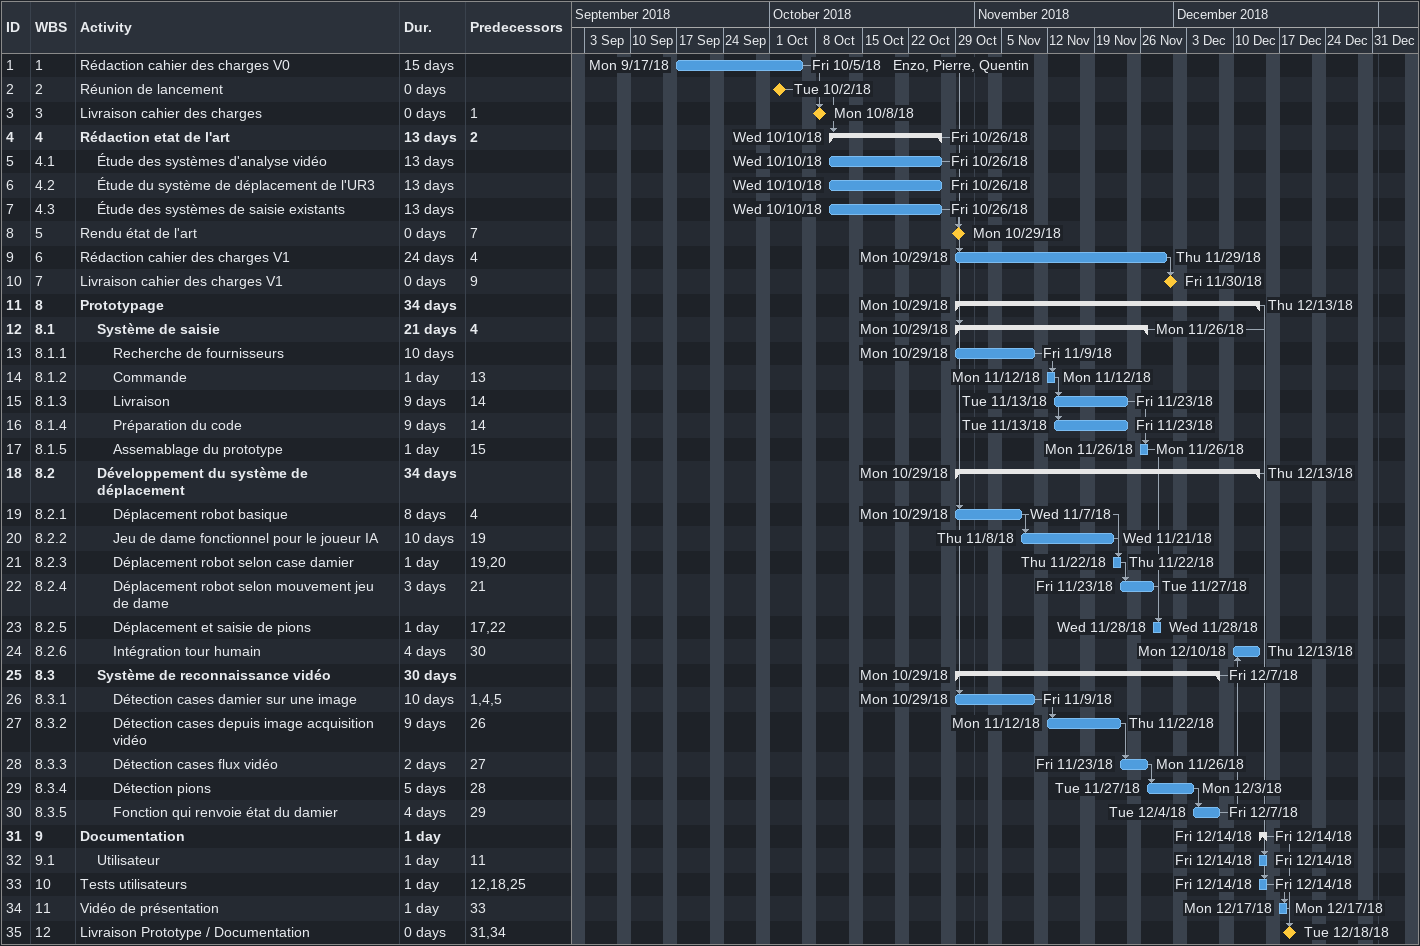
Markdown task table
| ID | WBS | Task | Duration | Start | Finish | Predecessors | Resources |
|---|---|---|---|---|---|---|---|
| 1 | 1 | Rédaction cahier des charges V0 | 15d | 2018-09-17 | 2018-10-05 |  | Enzo, Pierre, Quentin |
| 2 | 2 | Réunion de lancement | 0d | 2018-10-02 | 2018-10-02 |  |  |
| 3 | 3 | Livraison cahier des charges | 0d | 2018-10-08 | 2018-10-08 | 1 |  |
| 4 | 4 | **Rédaction etat de l'art** | 13d | 2018-10-10 | 2018-10-26 | 2 |  |
| 5 | 4.1 | Étude des systèmes d'analyse vidéo | 13d | 2018-10-10 | 2018-10-26 |  |  |
| 6 | 4.2 | Étude du système de déplacement de l'UR3 | 13d | 2018-10-10 | 2018-10-26 |  |  |
| 7 | 4.3 | Étude des systèmes de saisie existants | 13d | 2018-10-10 | 2018-10-26 |  |  |
| 8 | 5 | Rendu état de l'art | 0d | 2018-10-29 | 2018-10-29 | 7 |  |
| 9 | 6 | Rédaction cahier des charges V1 | 24d | 2018-10-29 | 2018-11-29 | 4 |  |
| 10 | 7 | Livraison cahier des charges V1 | 0d | 2018-11-30 | 2018-11-30 | 9 |  |
| 11 | 8 | **Prototypage** | 34d | 2018-10-29 | 2018-12-13 |  |  |
| 12 | 8.1 | **Système de saisie** | 21d | 2018-10-29 | 2018-11-26 | 4 |  |
| 13 | 8.1.1 | Recherche de fournisseurs | 10d | 2018-10-29 | 2018-11-09 |  |  |
| 14 | 8.1.2 | Commande | 1d | 2018-11-12 | 2018-11-12 | 13 |  |
| 15 | 8.1.3 | Livraison | 9d | 2018-11-13 | 2018-11-23 | 14 |  |
| 16 | 8.1.4 | Préparation du code | 9d | 2018-11-13 | 2018-11-23 | 14 |  |
| 17 | 8.1.5 | Assemablage du prototype | 1d | 2018-11-26 | 2018-11-26 | 15 |  |
| 18 | 8.2 | **Développement du système de déplacement** | 34d | 2018-10-29 | 2018-12-13 |  |  |
| 19 | 8.2.1 | Déplacement robot basique | 8d | 2018-10-29 | 2018-11-07 | 4 |  |
| 20 | 8.2.2 | Jeu de dame fonctionnel pour le joueur IA | 10d | 2018-11-08 | 2018-11-21 | 19 |  |
| 21 | 8.2.3 | Déplacement robot selon case damier | 1d | 2018-11-22 | 2018-11-22 | 19, 20 |  |
| 22 | 8.2.4 | Déplacement robot selon mouvement jeu de dame | 3d | 2018-11-23 | 2018-11-27 | 21 |  |
| 23 | 8.2.5 | Déplacement et saisie de pions | 1d | 2018-11-28 | 2018-11-28 | 17, 22 |  |
| 24 | 8.2.6 | Intégration tour humain | 4d | 2018-12-10 | 2018-12-13 | 30 |  |
| 25 | 8.3 | **Système de reconnaissance vidéo** | 30d | 2018-10-29 | 2018-12-07 |  |  |
| 26 | 8.3.1 | Détection cases damier sur une image | 10d | 2018-10-29 | 2018-11-09 | 1, 4, 5 |  |
| 27 | 8.3.2 | Détection cases depuis image acquisition vidéo | 9d | 2018-11-12 | 2018-11-22 | 26 |  |
| 28 | 8.3.3 | Détection cases flux vidéo | 2d | 2018-11-23 | 2018-11-26 | 27 |  |
| 29 | 8.3.4 | Détection pions | 5d | 2018-11-27 | 2018-12-03 | 28 |  |
| 30 | 8.3.5 | Fonction qui renvoie état du damier | 4d | 2018-12-04 | 2018-12-07 | 29 |  |
| 31 | 9 | **Documentation** | 1d | 2018-12-14 | 2018-12-14 |  |  |
| 32 | 9.1 | Utilisateur | 1d | 2018-12-14 | 2018-12-14 | 11 |  |
| 33 | 10 | Tests utilisateurs | 1d | 2018-12-14 | 2018-12-14 | 12, 18, 25 |  |
| 34 | 11 | Vidéo de présentation | 1d | 2018-12-17 | 2018-12-17 | 33 |  |
| 35 | 12 | Livraison Prototype / Documentation | 0d | 2018-12-18 | 2018-12-18 | 31, 34 |  |
